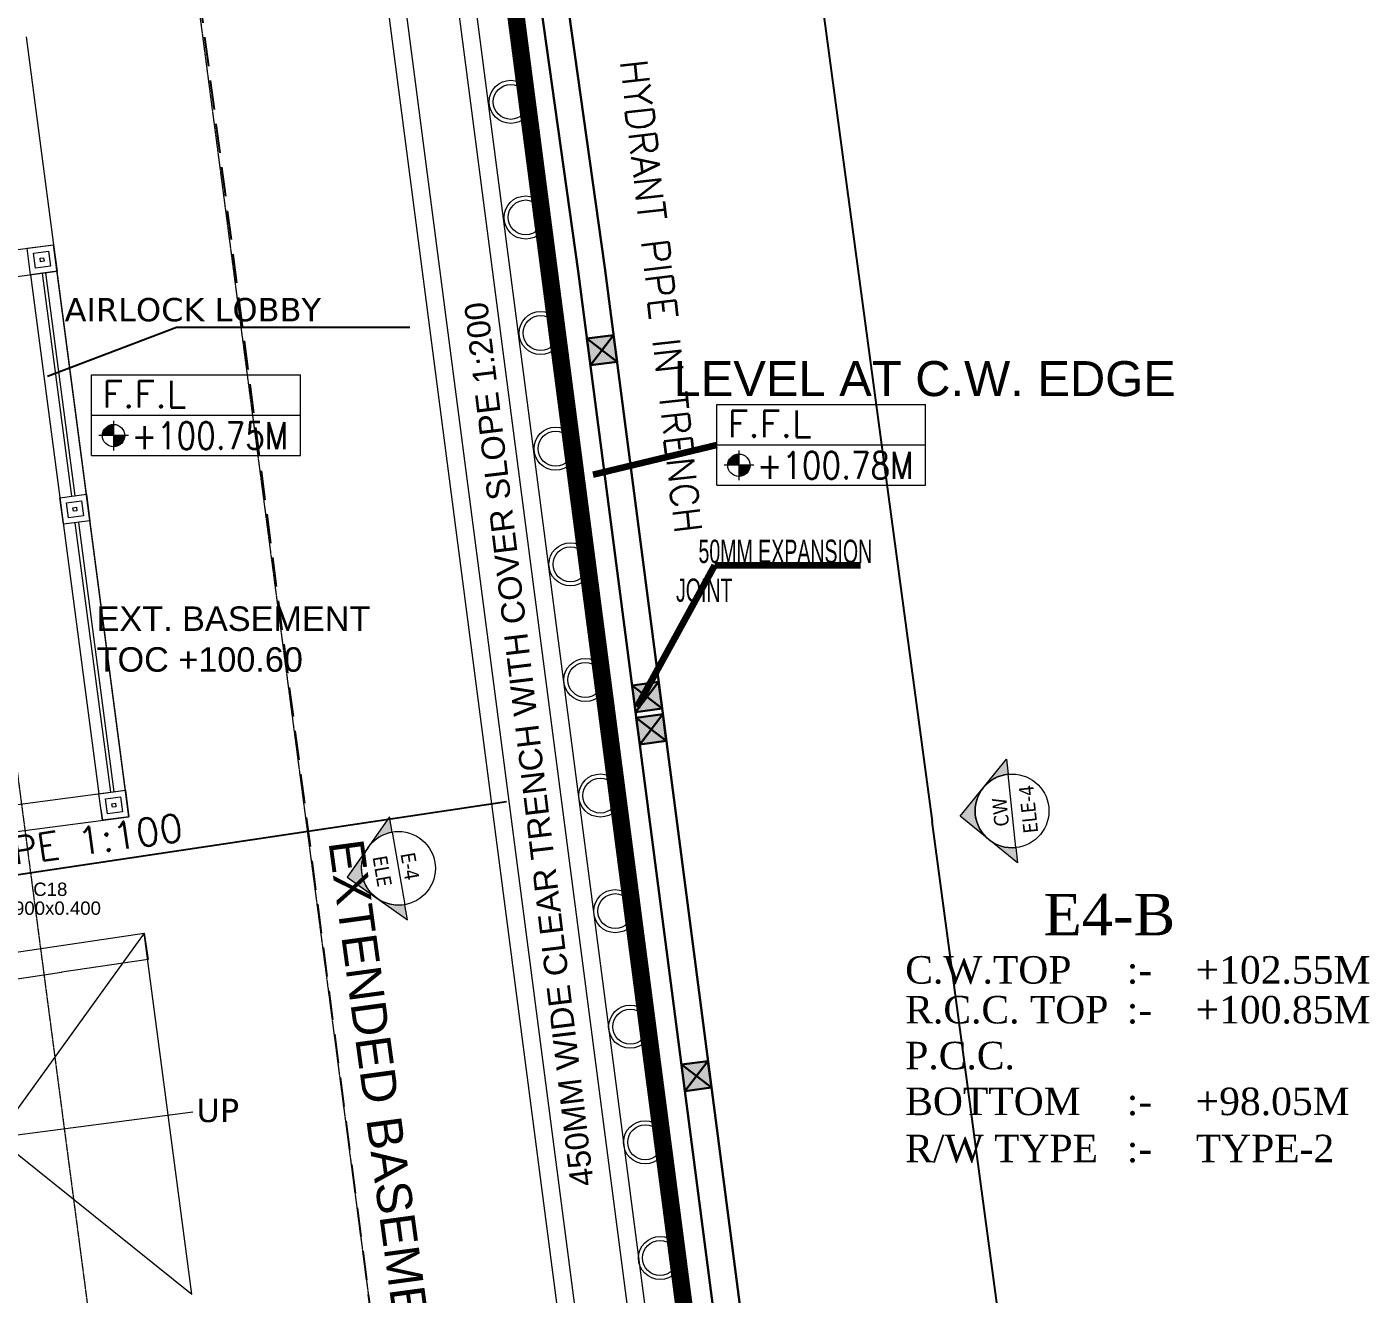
# Model space of a CAD drawing. Header units: inches. Extents: x 6 to 183294, y -48183 to 78918.
# Drawn here: x 158074 to 169587, y 44950 to 55821 of the extents above; entities that cross this region are included whole.
import ezdxf
from ezdxf.enums import TextEntityAlignment as Align

# ---------------------------------------------------------------- set-up
doc = ezdxf.new("R2010")
doc.units = ezdxf.units.IN
doc.header["$MEASUREMENT"] = 0
doc.header["$PDMODE"] = 35
for name, pattern in [('( Hidden )', [0.375, 0.25, -0.125]), ('CONTINULUS', [0]), ('DASH', [0.35, 0.25, -0.1]), ('HIDDEN', [0.375, 0.25, -0.125])]:
    doc.linetypes.add(name, pattern=pattern)
for name, color, linetype, lineweight in [('0 @ 1 (2)', 8, 'Continuous', 0), ('DD', 8, 'Continuous', 0), ('Mep Input', 3, 'Continuous', 0), ('SDA_COL NO. DETAILS', 8, 'Continuous', 0), ('SDA_DIM', 8, 'Continuous', 5), ('SDA_DIM SITE LAYOUT', 8, 'Continuous', 0), ('SDA_DOOR', 2, 'Continuous', 5), ('SDA_MEP INPUTS', 8, 'Continuous', 0), ('SDA_PLAN', 8, 'Continuous', 0), ('SDA_PROJECTIONS', 8, 'HIDDEN', 0), ('SDA_RCC', 1, 'Continuous', 30), ('SDA_TEXT_SITE', 8, 'Continuous', 0), ('SDA_TREES', 8, 'Continuous', 0), ('SDA_WALL', 7, 'Continuous', 30), ('WAGHOLI_COMPOUND WALL_R0_2020.12.08$0$SDA_TEXT', 8, 'Continuous', 0), ('WAGHOLI_COMPOUND WALL_R0_2020.12.08$0$TEXT', 8, 'Continuous', 0)]:
    doc.layers.add(name, color=color, linetype=linetype, lineweight=lineweight)
doc.layers.add('SDA_TEXT', color=21, linetype='Continuous')
doc.styles.add('AR', font='arial.ttf')
doc.styles.add('arial', font='verdana.ttf')
doc.styles.add('SIMP2', font='simplex.shx', dxfattribs={"height": 0.15})
doc.styles.get("Standard").update_dxf_attribs({"font": 'txt.shx'})
doc.styles.add('Tahoma', font='tahoma.ttf')
doc.styles.add('WAGHOLI_COMPOUND WALL_R0_2020.12.08$0$Times', font='times.ttf')
doc.dimstyles.new('SDA-100', dxfattribs={"dimtxt": 0.2, "dimasz": 0.18, "dimexe": 0.18, "dimexo": 0.0625, "dimgap": 0.015, "dimtad": 0, "dimzin": 0, "dimdsep": 46, "dimtxsty": 'Standard', "dimblk": 'ARCHTICK', "dimcen": 0.09, "dimclrd": 27, "dimclre": 27, "dimclrt": 21, "dimadec": 0, "dimazin": 0, "dimtfac": 1, "dimtofl": 0, "dimtmove": 1, "dimatfit": 3, "dimfxl": 0, "dimtolj": 1, "dimtzin": 0, "dimlwd": -1, "dimlwe": -1, "dimarcsym": 0})
doc.dimstyles.new('SDA-100 centerline', dxfattribs={"dimtxt": 0.23, "dimasz": 0.125, "dimexe": 0.18, "dimexo": 0.0625, "dimgap": 0.09, "dimtad": 0, "dimdec": 3, "dimzin": 0, "dimdsep": 46, "dimtxsty": 'Standard', "dimblk": 'ARCHTICK', "dimcen": 0.09, "dimclrd": 27, "dimclre": 27, "dimclrt": 21, "dimadec": 0, "dimazin": 0, "dimtfac": 1, "dimtdec": 3, "dimtofl": 0, "dimtmove": 1, "dimatfit": 3, "dimfxl": 0, "dimtolj": 1, "dimtzin": 0, "dimarcsym": 0})
doc.dimstyles.new('SDA-300', dxfattribs={"dimtxt": 0.6, "dimasz": 0.3, "dimexe": 0.54, "dimexo": 0.054, "dimgap": 0, "dimtad": 0, "dimzin": 0, "dimdsep": 46, "dimtxsty": 'Standard', "dimblk": 'ARCHTICK', "dimcen": 0.6, "dimclrd": 27, "dimclre": 27, "dimclrt": 21, "dimadec": 0, "dimazin": 0, "dimtfac": 1, "dimtofl": 0, "dimtmove": 1, "dimatfit": 3, "dimfxl": 0, "dimtolj": 1, "dimtzin": 0, "dimarcsym": 0})
doc.dimstyles.new('SITE DIM', dxfattribs={"dimtxt": 0.15, "dimasz": 0.1, "dimexe": 0.1, "dimexo": 0.1, "dimgap": 0.1, "dimtad": 0, "dimzin": 0, "dimdsep": 46, "dimtxsty": 'SIMP2', "dimcen": 0.09, "dimdle": 0.15, "dimclrd": 5, "dimclre": 5, "dimclrt": 7, "dimazin": 0, "dimtfac": 1, "dimtofl": 0, "dimtmove": 0, "dimatfit": 3, "dimfxl": 0, "dimtolj": 1, "dimtzin": 0, "dimarcsym": 0})

# ---------------------------------------------------------------- blocks, each defined once
blk = doc.blocks.new('A$C1F0C6E6E')
h = blk.add_hatch(color=256)
h.dxf.hatch_style = 1
h.paths.add_polyline_path([(0.2, 0.35, 0.414214), (0.05, 0.2), (0.2, 0.2)])
h = blk.add_hatch(color=256)
h.dxf.hatch_style = 1
h.paths.add_polyline_path([(0.35, 0.2), (0.2, 0.2), (0.2, 0.05, 0.414214)])
for p, q in [((0.2, 0.4), (0.2, 0)), ((0.4, 0.2), (0, 0.2))]:
    blk.add_line(p, q)
blk.add_circle((0.2, 0.2), 0.15)
blk = doc.blocks.new('A$C6129482A')
for p, q in [((0, 0.5571), (1.4, 0.5571)), ((0, 0.0171), (0, 0.5571)), ((1.4, 0.0171), (1.4, 0.5571)), ((0, 0.2871), (1.4, 0.2871)), ((0, 0.0171), (1.4, 0.0171))]:
    blk.add_line(p, q)
at = {"xscale": 0.5, "yscale": 0.5, "zscale": 0.5}
blk.add_blockref('A$C1F0C6E6E', (0.0487, 0.0497), dxfattribs=at)
blk.add_text('F.F.L', height=0.18).set_placement((0.072, 0.3374))
at = {"width": 0.85}
blk.add_attdef('F.F.L.', (0.2695, 0.0594), '', height=0.18, dxfattribs=at)
blk = doc.blocks.new('_ArchTick')
at = {"color": 0, "const_width": 0.15}
blk.add_lwpolyline([(-0.5, -0.5), (0.5, 0.5)], dxfattribs=at)
blk = doc.blocks.new('WAGHOLI_COMPOUND WALL_R0_2020.12.08$0$CW_PATAn')
at = {"layer": 'WAGHOLI_COMPOUND WALL_R0_2020.12.08$0$TEXT', "color": 1, "style": 'WAGHOLI_COMPOUND WALL_R0_2020.12.08$0$Times'}
for s, p in [('C.W.TOP', (-5.568, -1.883)), (':-', (0.472, -1.883)), ('R.C.C. TOP', (-5.568, -2.969)), (':-', (0.472, -2.969)), ('P.C.C.', (-5.568, -4.219)), ('BOTTOM  ', (-5.568, -5.469)), (':-', (0.472, -5.469)), ('R/W TYPE', (-5.568, -6.753)), (':-', (0.472, -6.753))]:
    blk.add_text(s, height=0.75, dxfattribs=at).set_placement(p)
blk.add_attdef('LABEL', text='', height=1.125, dxfattribs=at).set_placement((0, 0), align=Align.MIDDLE_CENTER)
for tag, p in [('CW_TOP', (2.353, -1.883)), ('PB_TOP', (2.353, -2.969)), ('FOOTING_BOTTOM', (2.353, -5.469)), ('PB_TYPE', (2.353, -6.753))]:
    blk.add_attdef(tag, p, '', height=0.75, dxfattribs=at)
blk = doc.blocks.new('tree guard')
at = {"layer": 'SDA_TREES'}
for radius in [0.185, 0.15]:
    blk.add_circle((0, 0), radius, dxfattribs=at)
blk = doc.blocks.new('A$C0D333917')
at = {"layer": 'SDA_TREES', "lineweight": -2, "rotation": 258.0632970018474}
for p in [(47.079, -67.503), (47.079, -68.503), (47.079, -69.503), (47.079, -70.503), (47.079, -71.503), (47.079, -72.503), (47.079, -73.503), (47.079, -74.503), (47.079, -75.503), (47.079, -76.503), (47.079, -77.503)]:
    blk.add_blockref('tree guard', p, dxfattribs=at)
blk = doc.blocks.new('*U157')
blk.add_hatch(color=256).paths.add_polyline_path([(-8.98, 0), (-6.35, 0, -0.198912), (-4.49, 4.49, -0.414214), (4.49, 4.49, -0.198912), (6.35, 0), (8.98, 0), (4.49, 4.49), (0, 8.98), (-4.49, 4.49)])
blk.add_line((-6.35, 0), (6.35, 0))
for points in [[(-6.35, 0), (-8.98, 0), (0, 8.98), (8.98, 0), (6.35, 0, 1)], [(4.49, 4.49, 0.414214), (-4.49, 4.49), (0, 8.98), (4.49, 4.49)]]:
    blk.add_lwpolyline(points, format="xyb", close=True)
blk.add_circle((0, 0), 6.35)
at = {"style": 'Tahoma', "flags": 8}
blk.add_attdef('VIEWNUMBER', text='', height=2.5, dxfattribs=at).set_placement((0, 0), align=Align.BOTTOM_CENTER)
blk.add_attdef('SHEETNUMBER', text='', height=2.5, dxfattribs=at).set_placement((0, -1.59), align=Align.TOP_CENTER)
blk = doc.blocks.new('*D634')
at = {"layer": 'Defpoints', "color": 0}
for p in [(162363, 74879), (160104, 74576), (167056, 22826)]:
    blk.add_point(p, dxfattribs=at)
at = {"layer": 'SDA_DIM SITE LAYOUT', "color": 27, "lineweight": -2}
for p, q in [((160104, 74576), (162364, 74880)), ((162363, 74879), (165839, 49005)), ((169315, 23130), (165840, 49004)), ((167056, 22826), (169316, 23130))]:
    blk.add_line(p, q, dxfattribs=at)
at = {"layer": 'SDA_DIM SITE LAYOUT', "color": 27, "lineweight": -2, "xscale": 0.3, "yscale": 0.3, "zscale": 0.3}
for p, rotation in [((162363, 74879), 97.6510951927509), ((169315, 23130), 277.6510951927509)]:
    blk.add_blockref('_ArchTick', p, dxfattribs=dict(at, rotation=rotation))
at = {"layer": 'SDA_DIM SITE LAYOUT', "color": 21, "insert": (165839, 49005), "char_height": 0.3, "attachment_point": 5, "rotation": 277.6511}
blk.add_mtext('\\A1;52214.78', dxfattribs=at)
blk = doc.blocks.new('A$C7A2D250A')
at = {"layer": 'SDA_RCC', "extrusion": (0, 0, -1)}
h = blk.add_hatch(color=252, dxfattribs=at)
h.dxf.hatch_style = 1
h.paths.add_polyline_path([(0.5, -0.5), (0.5, 0.5), (-0.5, 0.5), (-0.5, -0.5)])
for p, q in [((-0.5, -0.5), (0.5, 0.5)), ((0.5, -0.5), (-0.5, 0.5)), ((-0.5, -0.5), (-0.5, 0.5)), ((-0.5, 0.5), (0.5, 0.5)), ((0.5, 0.5), (0.5, -0.5)), ((0.5, -0.5), (-0.5, -0.5))]:
    blk.add_line(p, q, dxfattribs=at)
blk = doc.blocks.new('ext basement line')
at = {"layer": 'SDA_RCC', "linetype": '( Hidden )', "lineweight": 25, "elevation": -98.799}
blk.add_lwpolyline([(13.973, -96.267), (20.551, -96.267), (20.552, -94.817), (23.122, -94.817), (23.122, -94.187), (30.028, -94.187), (39.046, -94.187), (42.762, -122.734), (42.765, -127.78), (35.846, -127.78)], dxfattribs=at)
blk = doc.blocks.new('COL NOS DETAIL 9 JUNE')
at = {"layer": 'SDA_COL NO. DETAILS', "ltscale": 0.8, "style": 'AR'}
for s, p in [('C18', (84.012, -112.595, -98.799)), ('0.900x0.400', (83.714, -112.757, -98.799))]:
    blk.add_text(s, height=0.1143, dxfattribs=at).set_placement(p, align=Align.TOP_LEFT)
blk = doc.blocks.new('*D773')
at = {"layer": 'Defpoints', "color": 0}
for p in [(159082, 48047), (157598, 47828), (159115, 47820)]:
    blk.add_point(p, dxfattribs=at)
at = {"layer": 'SDA_DIM', "color": 27}
for p, q in [((159082, 48046), (159115, 47820)), ((157598, 47828), (157631, 47601)), ((159115, 47820), (158374, 47711)), ((157631, 47601), (158373, 47711))]:
    blk.add_line(p, q, dxfattribs=at)
at = {"layer": 'SDA_DIM', "color": 27, "xscale": 0.18, "yscale": 0.18, "zscale": 0.18}
for p, rotation in [((159115, 47820), 8.390627511072443), ((157631, 47601), 188.3906275110724)]:
    blk.add_blockref('_ArchTick', p, dxfattribs=dict(at, rotation=rotation))
at = {"layer": 'SDA_DIM', "color": 21, "insert": (158373, 47711), "char_height": 0.2, "attachment_point": 5, "rotation": 8.3906}
blk.add_mtext('\\A1;1500.18', dxfattribs=at)
blk = doc.blocks.new('*U486')
blk.add_hatch(color=256).paths.add_polyline_path([(-8.98, 0), (-4.49, -4.49), (0, -8.98), (4.49, -4.49), (8.98, 0), (6.35, 0, -0.198912), (4.49, -4.49, -0.414214), (-4.49, -4.49, -0.198912), (-6.35, 0)])
blk.add_line((-6.35, 0), (6.35, 0))
for points in [[(-6.35, 0), (-8.98, 0), (0, -8.98), (8.98, 0), (6.35, 0, -1)], [(4.49, -4.49, -0.414214), (-4.49, -4.49), (0, -8.98), (4.49, -4.49)]]:
    blk.add_lwpolyline(points, format="xyb", close=True)
blk.add_circle((0, 0), 6.35)
at = {"style": 'Tahoma', "flags": 8}
blk.add_attdef('VIEWNUMBER', text='', height=2.5, dxfattribs=at).set_placement((0, 0), align=Align.BOTTOM_CENTER)
blk.add_attdef('SHEETNUMBER', text='', height=2.5, dxfattribs=at).set_placement((0, -1.59), align=Align.TOP_CENTER)

msp = doc.modelspace()

# ---------------------------------------------------------------- linework, layer by layer
at = {"layer": 'Mep Input', "color": 252, "linetype": 'DASH', "lineweight": 0, "const_width": 150, "elevation": -493530.873}
msp.add_lwpolyline([(113038.942, 68172.162), (159866.059, 74373.034), (164529.158, 38562.958), (161445.403, 38162.37)], dxfattribs=at)
at = {"layer": 'SDA_DOOR'}
for p, q in [((158076.103, 53922.262, -98334.873), (158304.136, 53952.28, -98334.873)), ((158106.122, 53694.229, -98334.873), (158076.103, 53922.262, -98334.873)), ((158132.201, 53879.215, -98334.873), (158261.089, 53896.182, -98334.873)), ((158261.089, 53896.182, -98334.873), (158278.056, 53767.294, -98334.873)), ((158304.136, 53952.28, -98334.873), (158334.154, 53724.247, -98334.873)), ((158334.154, 53724.247, -98334.873), (158304.136, 53952.28, -98334.873)), ((158149.168, 53750.327, -98334.873), (158132.201, 53879.215, -98334.873)), ((158278.056, 53767.294, -98334.873), (158149.168, 53750.327, -98334.873)), ((158188.299, 53836.168, -98334.873), (158218.043, 53840.084, -98334.873)), ((158192.215, 53806.425, -98334.873), (158188.299, 53836.168, -98334.873)), ((158221.958, 53810.34, -98334.873), (158192.215, 53806.425, -98334.873)), ((158218.043, 53840.084, -98334.873), (158221.958, 53810.34, -98334.873)), ((158334.154, 53724.247, -98334.873), (158106.122, 53694.229, -98334.873)), ((158106.122, 53694.229, -98334.873), (158692.472, 49242.679, -197133.873)), ((158205.266, 53707.28, -98334.873), (158456.949, 51795.008, -98334.873)), ((158235.01, 53711.196, -98334.873), (158486.693, 51798.923, -98334.873)), ((158920.504, 49272.697, -197133.873), (158334.154, 53724.247, -98334.873)), ((158357.838, 51781.961, -98334.873), (158585.871, 51811.979, -98334.873)), ((158585.871, 51811.979, -98334.873), (158615.889, 51583.946, -98334.873)), ((158387.856, 51553.928, -98334.873), (158357.838, 51781.961, -98334.873)), ((158413.936, 51738.914, -98334.873), (158542.824, 51755.881, -98334.873)), ((158430.903, 51610.026, -98334.873), (158413.936, 51738.914, -98334.873)), ((158470.034, 51695.868, -98334.873), (158499.777, 51699.783, -98334.873)), ((158473.949, 51666.124, -98334.873), (158470.034, 51695.868, -98334.873)), ((158499.777, 51699.783, -98334.873), (158503.693, 51670.04, -98334.873)), ((158542.824, 51755.881, -98334.873), (158559.791, 51626.993, -98334.873)), ((158615.889, 51583.946, -98334.873), (158387.856, 51553.928, -98334.873)), ((158559.791, 51626.993, -98334.873), (158430.903, 51610.026, -98334.873)), ((158503.693, 51670.04, -98334.873), (158473.949, 51666.124, -98334.873)), ((158486.976, 51566.976, -98334.873), (158791.616, 49255.73, -197133.873)), ((158516.72, 51570.892, -98334.873), (158821.36, 49259.646, -197133.873)), ((158692.472, 49242.679, -197133.873), (158920.504, 49272.697, -197133.873)), ((158722.49, 49014.646, -197133.873), (158692.472, 49242.679, -197133.873)), ((158748.57, 49199.632, -197133.873), (158877.458, 49216.599, -197133.873)), ((158765.537, 49070.744, -197133.873), (158748.57, 49199.632, -197133.873)), ((158804.668, 49156.586, -197133.873), (158834.411, 49160.501, -197133.873)), ((158834.411, 49160.501, -197133.873), (158838.327, 49130.758, -197133.873)), ((158877.458, 49216.599, -197133.873), (158894.425, 49087.711, -197133.873)), ((158920.504, 49272.697, -197133.873), (158950.523, 49044.665, -197133.873)), ((158709.705, 49111.768, -197133.873), (158722.49, 49014.646, -197133.873)), ((158894.425, 49087.711, -197133.873), (158765.537, 49070.744, -197133.873)), ((158808.583, 49126.842, -197133.873), (158804.668, 49156.586, -197133.873)), ((158838.327, 49130.758, -197133.873), (158808.583, 49126.842, -197133.873)), ((158950.523, 49044.665, -197133.873), (158722.49, 49014.646, -197133.873)), ((158722.49, 49014.646, -197133.873), (158950.523, 49044.665, -197133.873))]:
    msp.add_line(p, q, dxfattribs=at)
for points, elevation in [([(156816.98, 53756.405), (158304.136, 53952.28)], -197133.873), ([(156846.982, 53528.37), (158334.138, 53724.245)], -98334.873), ([(157433.332, 49076.821), (158920.488, 49272.695)], -197133.873), ([(157463.367, 48848.79), (158950.522, 49044.665)], -197133.873)]:
    msp.add_lwpolyline(points, dxfattribs=dict(at, elevation=elevation))
at = {"layer": 'SDA_MEP INPUTS', "elevation": -690990.873}
msp.add_lwpolyline([(159515.694, 74505.688), (158772.108, 74407.803), (165456.658, 23072.792), (166213.055, 23072.291), (159515.163, 74505.618)], dxfattribs=at)
msp.add_lwpolyline([(159385.816, 74337.297), (158940.194, 74278.636), (165588.403, 23222.705), (166042.24, 23222.404)], close=True, dxfattribs=at)
at = {"layer": 'SDA_PLAN', "linetype": '( Hidden )', "elevation": -197133.873}
msp.add_lwpolyline([(155286.125, 65379.242), (158260.098, 65771.776), (161947.856, 37774.692), (158973.545, 37382.935)], dxfattribs=at)
at = {"layer": 'SDA_PLAN'}
for points, elevation in [([(158069.421, 55734.33), (158304.136, 53952.28)], -197133.873), ([(158950.523, 49044.665), (158304.136, 53952.28)], -98334.873), ([(157597.865, 47827.623), (159081.987, 48046.531)], -197133.873), ([(159081.987, 48046.531), (157815.14, 46292.854), (159489.829, 44950.042)], -98334.873), ([(159489.829, 44950.042), (159081.987, 48046.531)], -98334.873), ([(157815.14, 46292.854), (159498.117, 46514.52)], -197133.873)]:
    msp.add_lwpolyline(points, dxfattribs=dict(at, elevation=elevation))
at = {"layer": 'SDA_PROJECTIONS', "linetype": 'DASH', "elevation": -197133.873}
msp.add_lwpolyline([(156466.95, 61008.735), (159762.195, 35989.968), (157887.133, 35989.968)], dxfattribs=at)
at = {"layer": 'SDA_RCC', "elevation": -197133.873}
msp.add_lwpolyline([(118437.457, 22826.189), (118437.457, 22826.189), (126198.69, 22772.417), (150223.812, 22835.313), (167056.15, 22826.052), (167056.15, 22826.052), (167056.15, 22826.052), (163030.937, 53755.125), (160104.26, 74575.975), (160104.26, 74575.975), (160104.26, 74575.975), (160104.26, 74575.975), (160104.26, 74575.975), (112452.695, 68509.43), (112509.229, 68076.873)], close=True, dxfattribs=at)
msp.add_lwpolyline([(156887.459, 23061.647), (166794.259, 23056.196), (162803.012, 53724.275), (159896.963, 74398.374)], dxfattribs=at)
at = {"layer": 'SDA_WALL', "color": 6, "ltscale": 20, "elevation": -295932.873}
msp.add_lwpolyline([(118437.44, 22826.275), (118437.44, 22826.275), (126198.673, 22772.504), (150223.795, 22835.4), (167056.134, 22826.139), (167056.134, 22826.139), (167056.134, 22826.139), (163030.921, 53755.211), (160104.243, 74576.062), (160104.243, 74576.062), (160104.243, 74576.062), (160104.243, 74576.062), (160104.243, 74576.062), (112452.678, 68509.517), (112509.212, 68076.96)], close=True, dxfattribs=at)

# ---------------------------------------------------------------- block references
at = {"layer": '0 @ 1 (2)'}
ref = msp.add_blockref('*U157', (166524.178, 49095.544, -394731.873), dxfattribs=dict(at, xscale=49.8277559055042, yscale=49.8277559055042, zscale=49.8277559055042, rotation=95.91568070011621))
ref.add_attrib('VIEWNUMBER', 'CW', dxfattribs={"layer": '0', "height": 124.5694, "rotation": 95.9156807, "style": 'Tahoma'}).set_placement((166524.178, 49095.544, -394731.873), align=Align.BOTTOM_CENTER)
ref.add_attrib('SHEETNUMBER', 'ELE-4', dxfattribs={"layer": '0', "height": 124.5694, "rotation": 95.9156807, "style": 'Tahoma'}).set_placement((166602.858, 49103.697, -394731.873), align=Align.TOP_CENTER)
ref = msp.add_blockref('*U486', (161262.248, 48602.775, -98334.873), dxfattribs=dict(at, xscale=49.8277559055042, yscale=49.8277559055042, zscale=49.8277559055042, rotation=279.868086182315))
ref.add_attrib('VIEWNUMBER', 'E-4', dxfattribs={"layer": '0', "height": 124.5694, "rotation": 279.8680862, "style": 'Tahoma'}).set_placement((161262.248, 48602.775, -98334.873), align=Align.BOTTOM_CENTER)
ref.add_attrib('SHEETNUMBER', 'ELE', dxfattribs={"layer": '0', "height": 124.5694, "rotation": 279.8680862, "style": 'Tahoma'}).set_placement((161184.317, 48589.219, -98334.873), align=Align.TOP_CENTER)
at = {"layer": 'DD', "linetype": 'CONTINULUS', "xscale": 1000, "yscale": 1000, "zscale": 1000, "rotation": 7.357908311673977}
msp.add_blockref('A$C0D333917', (106888.848, 116095.806, -197202.873), dxfattribs=at)
at = {"layer": 'SDA_COL NO. DETAILS', "xscale": 1000, "yscale": 1000, "zscale": 1000}
msp.add_blockref('COL NOS DETAIL 9 JUNE', (74117.099, 161075.37, -98334.873), dxfattribs=at)
at = {"layer": 'SDA_RCC', "linetype": '( Hidden )', "xscale": 1000, "yscale": 1000, "zscale": 1000}
msp.add_blockref('ext basement line', (119101.378, 161074.759, -295932.873), dxfattribs=at)
at = {"layer": 'SDA_RCC', "xscale": 229.9999999999999, "yscale": 229.9999999999999, "zscale": 1000, "rotation": 7.539076493901381}
for p in [(163007.275, 53047.773, -197133.873), (163393.928, 50072.794, -197133.873), (163430.019, 49795.625, -197133.873), (163817.678, 46820.777, -197133.873)]:
    msp.add_blockref('A$C7A2D250A', p, dxfattribs=at)
at = {"layer": 'SDA_TEXT_SITE', "xscale": 1280, "yscale": 1280, "zscale": 1280}
for p, values in [((158628.195, 52123.117, -394731.873), {'F.F.L.': '+100.75M'}), ((163991.563, 51868.946, -394731.873), {'F.F.L.': '+100.78M'})]:
    msp.add_blockref('A$C6129482A', p, dxfattribs=at).add_auto_attribs(values)
at = {"layer": 'WAGHOLI_COMPOUND WALL_R0_2020.12.08$0$SDA_TEXT', "xscale": 314.5845115465136, "yscale": 314.5845115465136, "zscale": 314.5845115465136}
msp.add_blockref('WAGHOLI_COMPOUND WALL_R0_2020.12.08$0$CW_PATAn', (167359.86, 48206.347, -394731.873), dxfattribs=at).add_auto_attribs({'LABEL': 'E4-B', 'CW_TOP': '+102.55M', 'PB_TOP': '+100.85M', 'FOOTING_BOTTOM': '+98.05M', 'PB_TYPE': 'TYPE-2'})

# ---------------------------------------------------------------- texts
at = {"layer": 'Mep Input', "color": 3, "lineweight": 0, "insert": (163277.611, 55540.226, -394731.873), "char_height": 235.06689, "attachment_point": 4, "rotation": 276.6604673, "style": 'SIMP2'}
msp.add_mtext('{\\Fsimplex.shx;HYDRANT PIPE IN TRENCH}', dxfattribs=at)
at = {"layer": 'SDA_MEP INPUTS', "insert": (161824.102, 53446.163, -592260.873), "char_height": 200.0055, "width": 11713.83743, "attachment_point": 3, "rotation": 96.8817141, "style": 'AR'}
msp.add_mtext('450MM WIDE CLEAR TRENCH WITH COVER SLOPE 1:200  ', dxfattribs=at)
at = {"layer": 'SDA_MEP INPUTS', "color": 3, "lineweight": 0, "insert": (159409.766, 48957.45, -24394577.762), "char_height": 235.06689, "attachment_point": 6, "rotation": 8.057112, "style": 'SIMP2'}
msp.add_mtext('\\pi1113.76931;{\\Fsimplex.shx;SLOPE }{\\Fsimplex.shx;1:100}', dxfattribs=at)
at = {"layer": 'SDA_TEXT', "attachment_point": 1}
for s, insert, char_height, width, rotation, style in [('\\pt3;AIRLOCK LOBBY', (158398.304, 53495.258, -98334.873), 200, 3808.21855, 359.9998163, 'arial'), ('EXTENDED BASEMENT LINE', (160958.315, 48868.14, -296001.873), 300, 5712.58518, 277.7490119, 'AR')]:
    msp.add_mtext(s, dxfattribs=dict(at, insert=insert, char_height=char_height, width=width, rotation=rotation, style=style))
at = {"layer": 'SDA_TEXT', "char_height": 200, "attachment_point": 1}
for s, insert, width, style in [('\\pi192.61742;{\\W0.60000x;50MM EXPANSION }\\pi192.61742;{\\W0.60000x;JOINT}', (163642.392, 51422.086, -295932.873), 1868.94562, 'AR'), ('UP', (159529.304, 46626.473, -98334.873), 836.79917, 'arial')]:
    msp.add_mtext(s, dxfattribs=dict(at, insert=insert, width=width, style=style))
at = {"layer": 'SDA_TEXT_SITE', "attachment_point": 1, "style": 'AR'}
for s, insert, char_height, width in [('\\pi697.97063;LEVEL AT C.W. EDGE', (162923.126, 52953.928, -295932.873), 300, 5712.58518), ('EXT. BASEMENT\\PTOC +100.60', (158673.044, 50849.544, -197133.873), 210, 3998.80963)]:
    msp.add_mtext(s, dxfattribs=dict(at, insert=insert, char_height=char_height, width=width))

# ---------------------------------------------------------------- dimensions: what is measured, and where the dimension line sits
at = {"layer": 'SDA_DIM'}
dim = msp.add_aligned_dim(p1=(157597.865, 47827.623, -295932.873), p2=(159081.987, 48046.531, -295932.873), distance=-228.878, dimstyle='SDA-100', dxfattribs=at)
dim.commit()
dim.dimension.update_dxf_attribs({"geometry": '*D773', "text_midpoint": (158373.324, 47710.649, -98334.873)})
at = {"layer": 'SDA_DIM SITE LAYOUT'}
dim = msp.add_aligned_dim(p1=(167056.15, 22826.052, -197133.873), p2=(160104.26, 74575.975, -197133.873), distance=-2279.5, dimstyle='SDA-300', override={"dimtxt": 0.3, "dimblk": 'ArchTick'}, dxfattribs=at)
dim.commit()
dim.dimension.update_dxf_attribs({"geometry": '*D634', "text_midpoint": (165839.411, 49004.507, -197133.873)})

# ---------------------------------------------------------------- leaders
at = {"layer": 'SDA_MEP INPUTS', "lineweight": 0, "ltscale": 0.05}
msp.add_leader([(162188.36, 49172.667, -394731.873), (157577.712, 48482.434, -394731.873)], dimstyle='SITE DIM', override={"dimasz": 1, "dimclrd": 256}, dxfattribs=at)
at = {"layer": 'SDA_TEXT'}
for points, dimstyle, override in [([(158252.609, 52825.746, -98334.873), (159357.054, 53244.115, -98334.873), (161358.247, 53244.115, -98334.873)], 'SDA-100', {"dimgap": 0.09, "dimtad": 0}), ([(162932.432, 51981.885, -493530.873), (163991.563, 52236.471, -493530.873)], 'SDA-100 centerline', {"dimscale": 1, "dimtxt": 0.23, "dimasz": 0.2, "dimgap": 0.09, "dimtad": 0, "dimtxsty": 'Standard', "dimclrd": 256, "dimlwd": 65535}), ([(163308.465, 49988.843, -295932.873), (163974.52, 51204.905, -295932.873), (165223.638, 51204.905, -295932.873)], 'SDA-100 centerline', {"dimasz": 0.2, "dimclrd": 256, "dimfxl": 1.5, "dimlwd": 65535, "dimarcsym": 1})]:
    msp.add_leader(points, dimstyle=dimstyle, override=override, dxfattribs=at)

doc.saveas('drawing.dxf')
